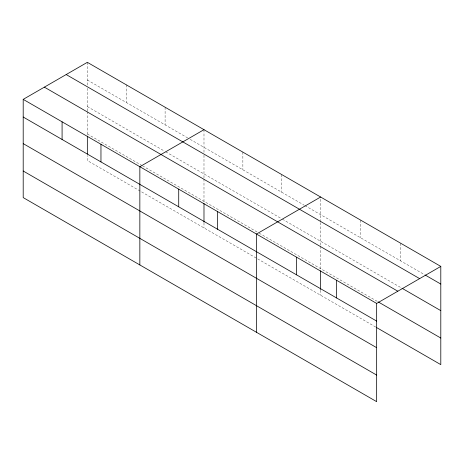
<?xml version="1.0" encoding="UTF-8"?>
<svg xmlns="http://www.w3.org/2000/svg" width="464" height="464" viewBox="0 0 464 464"><rect width="100%" height="100%" fill="white"/><g stroke="black" fill="none" stroke-linecap="round" stroke-linejoin="round"><path stroke-width="0.35" stroke-dasharray="2.32 1.74" d="M87.342 110.908L87.342 87.899M87.342 85.022L87.342 62.333M203.986 155.237L203.986 178.251M203.986 152.366L203.986 129.676M320.624 222.581L320.624 245.589M320.624 221.862L320.624 197.02M87.342 79.994L187.676 137.918M190.188 139.368L304.32 205.262M304.947 205.622L424.525 274.665M87.342 106.581L164.476 151.113M165.729 151.838L281.747 218.817M282.373 219.182L400.739 287.523M87.342 133.98L141.903 165.474M142.529 165.839L258.541 232.818M259.167 233.177L377.58 301.548M375.707 327.05L87.342 160.567L87.342 155.539M400.739 243.275L400.739 260.93M360.685 220.145L360.685 237.806M320.624 246.314L320.624 268.662M320.624 290.22L320.624 295.249M281.747 174.568L281.747 192.229M242.863 152.122L242.863 169.783M203.986 178.971L203.986 202.756M203.986 222.877L203.986 227.911M165.103 107.23L165.103 124.886M126.225 84.779L126.225 102.44M87.342 111.627L87.342 135.413"/><path stroke-width="0.7" d="M376.658 347.681L376.658 303.433L23.2 99.366L23.2 197.6L376.658 401.667L376.658 347.681L23.2 143.614M376.333 327.416L440.8 364.634L440.8 266.4L87.342 62.333L23.2 99.366M203.986 129.676L139.844 166.709L139.844 264.944M320.624 197.02L256.482 234.047L256.482 332.282M376.658 303.433L440.8 266.4M425.152 275.024L440.8 284.061M66.178 74.553L419.636 278.62M401.992 288.243L440.8 310.648M44.364 87.145L397.822 291.212M378.206 301.907L440.8 338.041M23.2 117.027L376.658 321.088M23.2 171.007L376.658 375.074M336.597 280.308L336.597 297.963M320.624 270.819L320.624 289.501M296.542 257.178L296.542 274.833M217.604 211.601L217.604 229.262M203.986 203.476L203.986 222.157M178.721 189.155L178.721 206.811M100.961 144.263L100.961 161.919M87.342 136.132L87.342 154.1M62.083 121.812L62.083 139.473"/></g></svg>
